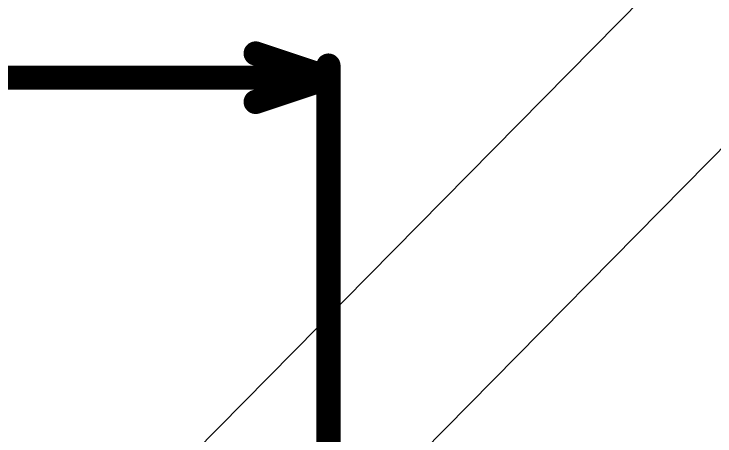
# Model space of a CAD drawing. Header units: inches. Extents: x -3 to 5437, y -3 to 5435.
# Drawn here: x 195.63 to 210.32, y 123.55 to 132.4 of the extents above; entities that cross this region are included whole.
import ezdxf

# ---------------------------------------------------------------- set-up
doc = ezdxf.new("R2010")
doc.units = ezdxf.units.IN
for name, color, linetype in [('Bottom Solder', 6, 'Continuous'), ('Dimensions', 6, 'Continuous'), ('Top Solder', 216, 'Continuous')]:
    doc.layers.add(name, color=color, linetype=linetype)

msp = doc.modelspace()

# ---------------------------------------------------------------- linework, layer by layer
at = {"layer": 'Bottom Solder'}
msp.add_line((202.207, 121.202), (5436.901, 5435.166), dxfattribs=at)
at = {"layer": 'Dimensions'}
for points in [[(200.699, 131.572, 0.508, 0.508, 0), (202.223, 131.064, 0.508, 0.508, 0)], [(202.223, 121.601, 0.508, 0.508, 0), (202.223, 131.318, 0.508, 0.508, 0)], [(114.006, 131.064, 0.508, 0.508, 0), (202.223, 131.064, 0.508, 0.508, 0)], [(200.699, 130.556, 0.508, 0.508, 0), (202.223, 131.064, 0.508, 0.508, 0)]]:
    msp.add_lwpolyline(points, format="xyseb", dxfattribs=at)
for points in [[(200.572, 131.572, 0.254, 0.254, 1), (200.826, 131.572, 0.254, 0.254, 1)], [(202.096, 131.318, 0.254, 0.254, 1), (202.35, 131.318, 0.254, 0.254, 1)], [(202.096, 131.064, 0.254, 0.254, 1), (202.35, 131.064, 0.254, 0.254, 1)], [(202.096, 131.064, 0.254, 0.254, 1), (202.35, 131.064, 0.254, 0.254, 1)], [(202.096, 131.064, 0.254, 0.254, 1), (202.35, 131.064, 0.254, 0.254, 1)], [(200.572, 130.556, 0.254, 0.254, 1), (200.826, 130.556, 0.254, 0.254, 1)]]:
    msp.add_lwpolyline(points, format="xyseb", close=True, dxfattribs=at)
at = {"layer": 'Top Solder'}
msp.add_line((197.447, 121.218), (5436.901, 5435.166), dxfattribs=at)

doc.saveas('drawing.dxf')
